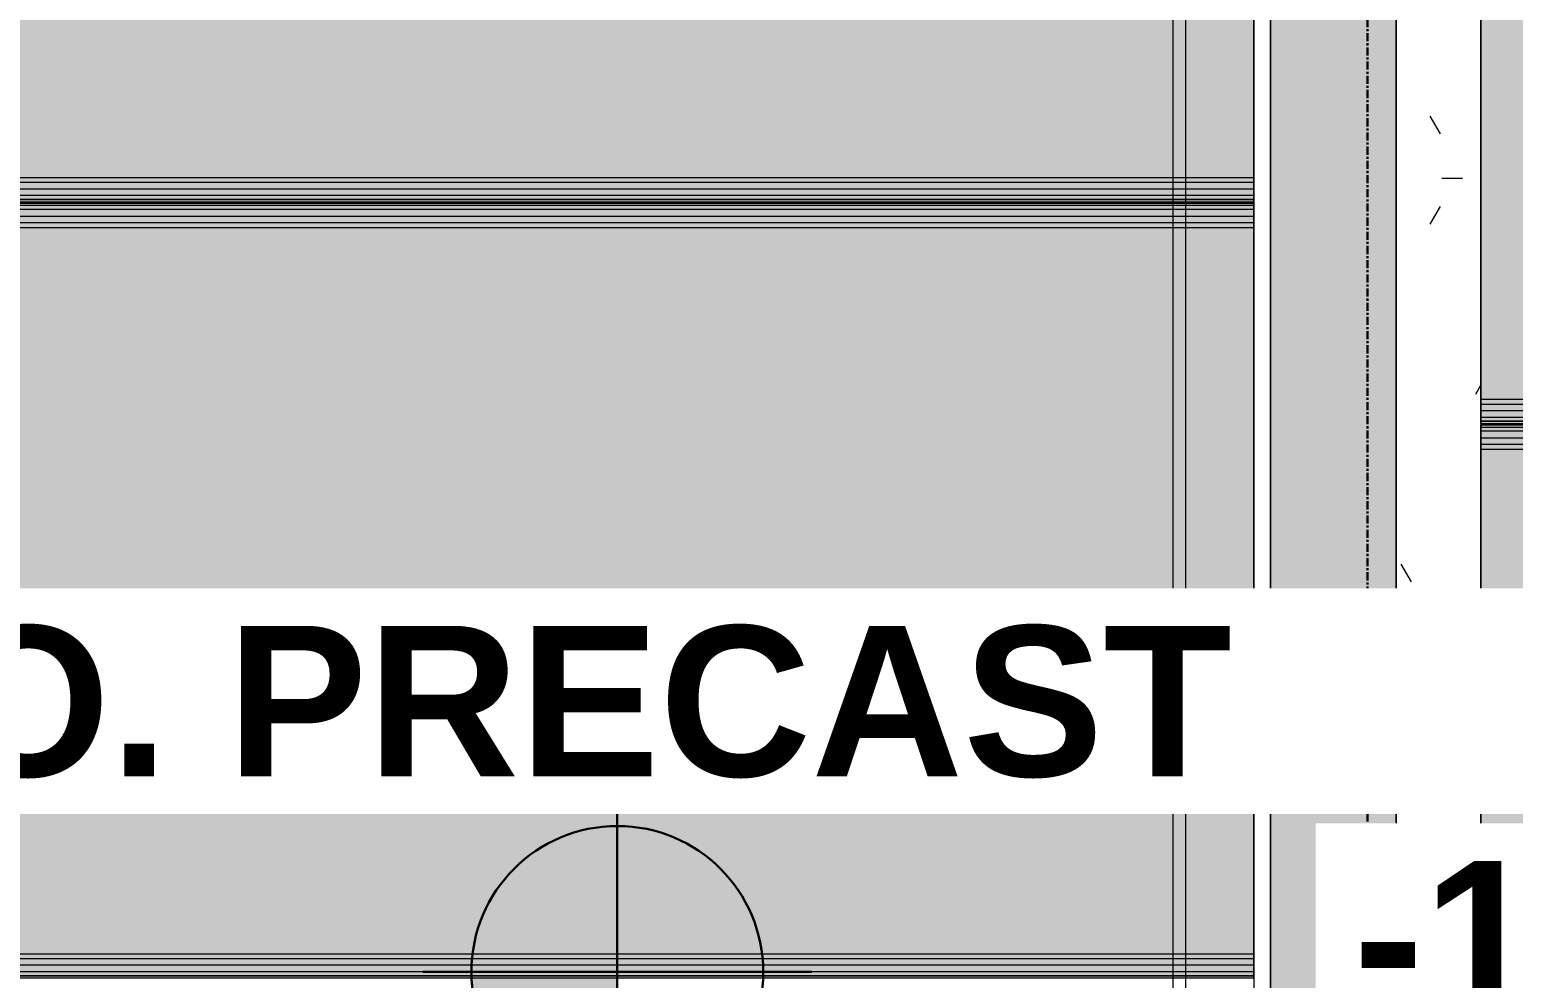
# Model space of a CAD drawing. Header units: inches. Extents: x -15746 to 650, y -81 to 12338.
# Drawn here: x -3563.8 to -3472.3, y 10871.6 to 10930.1 of the extents above; entities that cross this region are included whole.
import ezdxf

# ---------------------------------------------------------------- set-up
doc = ezdxf.new("R2010")
doc.units = ezdxf.units.IN
doc.header["$MEASUREMENT"] = 0
doc.linetypes.add('Grid Line 1_2_', pattern=[0.8749999999999999, 0.4999999999999999, -0.125, 0.125, -0.125])
for name, color, linetype, lineweight in [('G-ANNO-DIMS', 111, 'Continuous', 9), ('I-WALL', 2, 'Continuous', 13), ('S-BEAM', 12, 'Continuous', 9), ('S-GRID', 1, 'Continuous', 9)]:
    doc.layers.add(name, color=color, linetype=linetype, lineweight=lineweight)
doc.styles.add('Arial_B', font='arialbd.ttf', dxfattribs={"height": 9.285714285714281})

# ---------------------------------------------------------------- blocks, each defined once
blk = doc.blocks.new('CTR - 1st Phase - Common Walls_rvt-1-FRAMING PLAN - 1ST FLOOR')
at = {"layer": 'I-WALL', "lineweight": 5, "transparency": 33554585}
h = blk.add_hatch(color=8, dxfattribs=at)
h.paths.add_polyline_path([(-3487.29873667972, 10715.53939610478), (-3479.923736679712, 10715.53939610478), (-3479.923736679712, 10726.40792763257), (-3479.548736679717, 10726.40792763257), (-3479.548736679717, 10831.18939611054), (-3487.29873667972, 10831.18939611054), (-3487.29873667972, 10727.83218945227)], flags=0)
h.paths.add_polyline_path([(-3486.987820294598, 10847.18939611055), (-3479.548736679717, 10847.18939611055), (-3479.548736679717, 10949.97086458841), (-3479.923736679712, 10949.97086458841), (-3479.923736679712, 10960.8393961162), (-3487.29873667972, 10960.8393961162), (-3487.29873667972, 10847.18939611055)], flags=0)
at = {"layer": 'I-WALL', "color": 253}
for p, q in [((-3487.298736679715, 10847.18939611053), (-3487.298736679713, 10960.83939611619)), ((-3479.548736679713, 10949.9708645884), (-3479.548736679716, 10847.18939611053))]:
    blk.add_line(p, q, dxfattribs=at)
at = {"layer": 'I-WALL', "color": 9}
for p, q in [((-3487.298736679713, 10960.83939611619), (-3487.298736679715, 10847.18939611053)), ((-3479.548736679716, 10847.18939611053), (-3479.548736679713, 10960.83939611619))]:
    blk.add_line(p, q, dxfattribs=at)
blk = doc.blocks.new('034100 - Precast Structural Concrete - Solid Plank - 12_-V44-FRAMING PLAN - 1ST FLOOR')
at = {"layer": 'S-BEAM', "transparency": 33554483}
for points in [[(5.000000000004575, 23.89961165501495), (5.030642569181509e-12, 23.89961165501495), (5.030642569181509e-12, 23.52425619278028), (5.000000000004575, 23.52425619278028)], [(330.9999999999945, 23.89961165501358), (5.000000000004575, 23.89961165501495), (5.000000000004575, 23.52425619278028), (330.9999999999945, 23.52425619277892)], [(5.000000000004575, 23.09448818896498), (5.030642569181509e-12, 23.09448818896498), (5.030642569181509e-12, 22.70078740156145), (5.000000000004575, 22.70078740156145)], [(330.9999999999945, 23.09448818896362), (5.000000000004575, 23.09448818896498), (5.000000000004575, 22.70078740156145), (330.9999999999945, 22.70078740156009)]]:
    blk.add_hatch(color=256, dxfattribs=at).paths.add_polyline_path(points, flags=0)
h = blk.add_hatch(color=256, dxfattribs=at)
h.paths.add_polyline_path([(5.000000000004575, 23.52425619278028), (5.030642569181509e-12, 23.52425619278028), (5.030642569181509e-12, 23.09448818896498), (5.000000000004575, 23.09448818896498)], flags=0)
h.paths.add_polyline_path([(4.212598425201349, 22.70078740156145), (5.030642569181509e-12, 22.70078740156145), (4.860112312599084e-12, -17.47634474648816), (5.000000000004404, -17.47634474648816), (5.000000000004575, 22.70078740156145)], flags=0)
h = blk.add_hatch(color=256, dxfattribs=at)
h.paths.add_polyline_path([(330.9999999999945, 23.52425619277892), (5.000000000004575, 23.52425619278028), (5.000000000004575, 23.09448818896498), (330.9999999999945, 23.09448818896362)], flags=0)
h.paths.add_polyline_path([(313.5267086325583, 22.70078740156009), (5.000000000004575, 22.70078740156145), (5.000000000004404, -17.47634474648816), (16.97500000000485, -17.4763447464868), (16.97500000000477, -22.70078740158942), (330.9999999999943, -22.70078740159078), (330.9999999999945, 22.70078740156009)], flags=0)
h.paths.add_polyline_path([(16.97500000000477, -23.09448818899227), (16.97500000000477, -23.52425619280757), (330.9999999999943, -23.52425619280893), (330.9999999999943, -23.09448818899363), (43.39118578686958, -23.09448818899261)], flags=0)
at = {"layer": 'S-BEAM'}
for p, q in [((6.514815950139287e-14, 23.94094488189048), (6.029369549623953e-14, 23.89961165502785)), ((4.999999999999459, 23.94094488189075), (8.526512829121201e-14, 23.94094488189076)), ((6.514815950139287e-14, 23.76377952756006), (6.514815950139287e-14, 23.8996116550279)), ((6.029369549623953e-14, 23.89961165502785), (5.705738615955093e-14, 23.52425619279333)), ((4.999999999999416, 23.8996116550294), (4.2632564145606e-14, 23.89961165502942)), ((330.9999999999893, 23.94094488189048), (4.999999999999459, 23.94094488189075)), ((330.9999999999893, 23.89961165502787), (4.999999999999416, 23.8996116550294)), ((9.031183244854959e-14, 23.52425619279322), (7.000262350648884e-14, 23.76377952756006)), ((8.526512829121201e-14, 23.76377952756006), (4.999999999999482, 23.76377952756006)), ((4.999999999999459, 23.76377952756006), (8.526512829121201e-14, 23.76377952756006)), ((5.705738615955093e-14, 23.52425619279333), (5.705738615955093e-14, -23.52425619279272)), ((1.601338385356555e-13, 22.7007874015761), (9.031183244854959e-14, 23.52425619279322)), ((4.2632564145606e-14, 23.52425619279333), (4.99999999999944, 23.52425619279333)), ((1.78963274676855e-13, 22.70078740157626), (1.771244625536931e-13, 23.09448818897777)), ((1.641792252066174e-13, 23.09448818897777), (1.601338385356555e-13, 22.7007874015761)), ((4.999999999999544, 23.09448818897777), (1.70530256582424e-13, 23.09448818897777)), ((4.999999999999544, 23.09448818897934), (1.70530256582424e-13, 23.09448818897937)), ((4.999999999999482, 23.76377952756006), (330.9999999999893, 23.76377952756006)), ((330.9999999999893, 23.76377952756006), (4.999999999999459, 23.76377952756006)), ((4.99999999999944, 23.52425619279333), (330.9999999999893, 23.52425619279333)), ((330.9999999999893, 23.09448818897777), (4.999999999999544, 23.09448818897777)), ((330.9999999999893, 23.09448818897779), (4.999999999999544, 23.09448818897934)), ((1.80360771890459e-13, 22.4015748031509), (1.78963274676855e-13, 22.70078740157626)), ((4.999999999999544, 22.70078740157573), (1.70530256582424e-13, 22.70078740157572)), ((1.80360771890459e-13, -22.4015748031509), (1.80360771890459e-13, 22.4015748031509)), ((4.999999999999544, 22.40157480314971), (1.70530256582424e-13, 22.4015748031497)), ((330.9999999999892, 22.7007874015761), (4.999999999999544, 22.70078740157573)), ((330.9999999999892, 22.40157480315089), (4.999999999999544, 22.40157480314971))]:
    blk.add_line(p, q, dxfattribs=at)
blk = doc.blocks.new('034100 - Precast Structural Concrete - Solid Plank - 12_-V42-FRAMING PLAN - 1ST FLOOR')
at = {"layer": 'S-BEAM', "transparency": 33554483}
for points in [[(4.212598425202116, 23.89961165501768), (5.030642569181509e-12, 23.89961165501768), (5.030642569181509e-12, 23.52425619278301), (5.000000000005342, 23.52425619278301), (5.000000000005342, 23.89961165501768)], [(43.3911857868706, 23.89961165501733), (5.000000000005342, 23.89961165501768), (5.000000000005342, 23.52425619278301), (330.9999999999953, 23.52425619278062), (330.9999999999953, 23.89961165501529), (313.526708632559, 23.89961165501563)], [(4.212598425202116, 23.09448818896771), (5.030642569181509e-12, 23.09448818896771), (5.030642569181509e-12, 22.70078740156384), (5.000000000005342, 22.70078740156384), (5.000000000005342, 23.09448818896771)], [(313.526708632559, 23.09448818896567), (5.000000000005342, 23.09448818896771), (5.000000000005342, 22.70078740156384), (330.9999999999953, 22.70078740156145), (330.9999999999953, 23.09448818896533), (330.4101788104145, 23.09448818896533)], [(4.21259842520186, -22.70078740158669), (4.774847184307872e-12, -22.70078740158669), (4.774847184307872e-12, -23.09448818899022), (5.000000000005087, -23.09448818899022), (5.000000000005087, -22.70078740158669)], [(313.5267086325588, -22.70078740158874), (5.000000000005087, -22.70078740158669), (5.000000000005087, -23.09448818899022), (330.9999999999951, -23.09448818899261), (330.9999999999951, -22.70078740158908)], [(4.21259842520186, -23.52425619280552), (4.774847184307872e-12, -23.52425619280552), (4.774847184307872e-12, -23.89961165504053), (5.000000000005087, -23.89961165504053), (5.000000000005087, -23.52425619280552)], [(330.9999999999951, -23.52425619280791), (5.000000000005087, -23.52425619280552), (5.000000000005087, -23.89961165504053), (330.9999999999951, -23.89961165504291)], [(4.774847184307872e-12, -23.89961165504053), (4.774847184307872e-12, -23.94094488190308), (4.21259842520186, -23.89961165504053)], [(5.000000000005087, -23.89961165504053), (5.000000000005087, -23.94094488190308), (43.39118578687034, -23.89961165504087)]]:
    blk.add_hatch(color=256, dxfattribs=at).paths.add_polyline_path(points, flags=0)
h = blk.add_hatch(color=256, dxfattribs=at)
h.paths.add_polyline_path([(5.030642569181509e-12, 23.52425619278301), (5.030642569181509e-12, 23.09448818896771), (5.000000000005342, 23.09448818896771), (5.000000000005342, 23.52425619278301), (4.212598425202116, 23.52425619278301)], flags=0)
h.paths.add_polyline_path([(5.000000000005342, 22.70078740156384), (5.030642569181509e-12, 22.70078740156384), (4.774847184307872e-12, -22.70078740158669), (5.000000000005087, -22.70078740158669), (5.000000000005257, 3.028857213666015)], flags=0)
h.paths.add_polyline_path([(4.21259842520186, -23.09448818899022), (4.774847184307872e-12, -23.09448818899022), (4.774847184307872e-12, -23.52425619280552), (5.000000000005087, -23.52425619280552), (5.000000000005087, -23.09448818899022)], flags=0)
h = blk.add_hatch(color=256, dxfattribs=at)
h.paths.add_polyline_path([(43.3911857868706, 23.52425619278267), (5.000000000005342, 23.52425619278301), (5.000000000005342, 23.09448818896771), (330.9999999999953, 23.09448818896533), (330.9999999999953, 23.52425619278062), (313.526708632559, 23.52425619278096)], flags=0)
h.paths.add_polyline_path([(330.9999999999953, 22.70078740156145), (5.000000000005342, 22.70078740156384), (5.000000000005087, -22.70078740158669), (330.9999999999951, -22.70078740158908), (330.9999999999952, 13.79269681559003)], flags=0)
h.paths.add_polyline_path([(43.39118578687034, -23.09448818899056), (5.000000000005087, -23.09448818899022), (5.000000000005087, -23.52425619280552), (330.9999999999951, -23.52425619280791), (330.9999999999951, -23.09448818899261), (313.5267086325588, -23.09448818899227)], flags=0)
at = {"layer": 'S-BEAM'}
for p, q in [((6.514815950139287e-14, 23.94094488189048), (6.029369549623953e-14, 23.89961165502785)), ((6.514815950139287e-14, 23.76377952756006), (6.514815950139287e-14, 23.8996116550279)), ((6.029369549623953e-14, 23.89961165502785), (5.705738615955093e-14, 23.52425619279333)), ((5.000000000000099, 23.8996116550294), (4.2632564145606e-14, 23.89961165502942)), ((330.9999999999899, 23.89961165502787), (5.000000000000099, 23.8996116550294)), ((9.031183244854959e-14, 23.52425619279322), (7.000262350648884e-14, 23.76377952756006)), ((8.526512829121201e-14, 23.76377952756006), (4.999999999999975, 23.76377952756006)), ((5.000000000000013, 23.76377952756006), (8.526512829121201e-14, 23.76377952756006)), ((5.705738615955093e-14, 23.52425619279333), (5.705738615955093e-14, -23.52425619279272)), ((1.601338385356555e-13, 22.7007874015761), (9.031183244854959e-14, 23.52425619279322)), ((4.2632564145606e-14, 23.52425619279333), (5.000000000000082, 23.52425619279333)), ((1.78963274676855e-13, 22.70078740157626), (1.771244625536931e-13, 23.09448818897777)), ((1.641792252066174e-13, 23.09448818897777), (1.601338385356555e-13, 22.7007874015761)), ((5.000000000000099, 23.09448818897777), (1.70530256582424e-13, 23.09448818897777)), ((5.000000000000099, 23.09448818897934), (1.70530256582424e-13, 23.09448818897937)), ((4.999999999999975, 23.76377952756006), (330.9999999999899, 23.76377952756006)), ((330.9999999999899, 23.76377952756006), (5.000000000000013, 23.76377952756006)), ((5.000000000000082, 23.52425619279333), (330.9999999999899, 23.52425619279333)), ((330.9999999999899, 23.09448818897777), (5.000000000000099, 23.09448818897777)), ((330.9999999999899, 23.09448818897779), (5.000000000000099, 23.09448818897934)), ((1.80360771890459e-13, 22.4015748031509), (1.78963274676855e-13, 22.70078740157626)), ((5.000000000000099, 22.70078740157573), (1.70530256582424e-13, 22.70078740157572)), ((1.80360771890459e-13, -22.4015748031509), (1.80360771890459e-13, 22.4015748031509)), ((5.000000000000099, 22.40157480314971), (1.70530256582424e-13, 22.4015748031497)), ((330.9999999999899, 22.7007874015761), (5.000000000000099, 22.70078740157573)), ((330.9999999999899, 22.40157480315089), (5.000000000000099, 22.40157480314971)), ((1.789632746768475e-13, -22.70078740157792), (1.80360771890459e-13, -22.4015748031509)), ((4.999999999999758, -22.4015748031509), (1.70530256582424e-13, -22.4015748031509)), ((9.031183244859896e-14, -23.52425619279279), (1.601338385356555e-13, -22.7007874015763)), ((1.601338385356555e-13, -22.7007874015763), (1.641792252066174e-13, -23.0944881889779)), ((1.771244625536931e-13, -23.0944881889779), (1.789632746768475e-13, -22.70078740157792)), ((4.999999999999758, -22.70078740157787), (1.70530256582424e-13, -22.70078740157789)), ((330.9999999999896, -22.4015748031509), (4.999999999999758, -22.4015748031509)), ((330.9999999999896, -22.70078740157632), (4.999999999999758, -22.70078740157787)), ((4.999999999999758, -23.0944881889779), (1.70530256582424e-13, -23.0944881889779)), ((4.999999999999758, -23.09448818897672), (1.70530256582424e-13, -23.09448818897669)), ((5.705738615955093e-14, -23.52425619279272), (6.029369549623953e-14, -23.89961165502787)), ((7.000262350649038e-14, -23.76377952756019), (9.031183244849038e-14, -23.52425619279407)), ((4.999999999999758, -23.52425619279427), (4.2632564145606e-14, -23.52425619279429)), ((6.514815950139287e-14, -23.89961165502789), (6.514815950139287e-14, -23.76377952756019)), ((4.999999999999672, -23.76377952756019), (8.526512829121201e-14, -23.76377952756019)), ((4.999999999999672, -23.76377952755981), (8.526512829121201e-14, -23.76377952755981)), ((330.9999999999896, -23.0944881889779), (4.999999999999758, -23.0944881889779)), ((330.9999999999896, -23.09448818897789), (4.999999999999758, -23.09448818897672)), ((330.9999999999896, -23.52425619279273), (4.999999999999758, -23.52425619279427)), ((330.9999999999896, -23.76377952756019), (4.999999999999672, -23.76377952756019)), ((330.9999999999896, -23.76377952756018), (4.999999999999672, -23.76377952755981)), ((6.029369549623953e-14, -23.89961165502787), (6.514815950139287e-14, -23.94094488189053)), ((4.999999999999758, -23.89961165502814), (4.2632564145606e-14, -23.89961165502815)), ((4.999999999999672, -23.94094488189053), (8.526512829121201e-14, -23.94094488189053)), ((330.9999999999896, -23.89961165502787), (4.999999999999758, -23.89961165502814)), ((330.9999999999896, -23.94094488189053), (4.999999999999672, -23.94094488189053))]:
    blk.add_line(p, q, dxfattribs=at)
blk = doc.blocks.new('034100 - Precast Structural Concrete - Solid Plank - 12_-V140-FRAMING PLAN - 1ST FLOOR')
at = {"layer": 'S-BEAM', "transparency": 33554483}
h = blk.add_hatch(color=256, dxfattribs=at)
h.paths.add_polyline_path([(4.999999999995963, 23.52425619280757), (4.999999999995963, 23.89961165504223), (-6.139089236967265e-12, 23.89961165504223), (-6.139089236967265e-12, 23.52425619280757), (4.212598425192652, 23.52425619280757)], flags=0)
h.paths.add_polyline_path([(309.9999999999948, 23.52425619280688), (309.9999999999948, 23.89961165504155), (305.9999999999957, 23.89961165504155), (305.9999999999957, 23.52425619280688), (306.787401574799, 23.52425619280688)], flags=0)
h = blk.add_hatch(color=256, dxfattribs=at)
h.paths.add_polyline_path([(4.999999999995963, -23.52425619277892), (4.999999999995963, -23.09448818896533), (-4.604316927725448e-12, -23.09448818896533), (-4.604316927725448e-12, -23.52425619277892), (4.212598425192652, -23.52425619277892)], flags=0)
h.paths.add_polyline_path([(309.9999999999968, -23.5242561927796), (309.9999999999968, -23.09448818896601), (305.9999999999957, -23.09448818896601), (305.9999999999957, -23.5242561927796), (306.787401574799, -23.5242561927796)], flags=0)
h.paths.add_polyline_path([(-4.604316927725448e-12, -22.70078740155941), (4.999999999995963, -22.70078740155941), (4.999999999995963, 22.70078740159147), (-6.139089236967265e-12, 22.70078740159147), (-4.604316927725448e-12, -13.09971052839933)], flags=0)
h.paths.add_polyline_path([(306.787401574799, -22.70078740156009), (309.9999999999968, -22.70078740156009), (309.9999999999948, 22.70078740159078), (305.9999999999957, 22.70078740159078), (305.9999999999957, -22.70078740156009)], flags=0)
h.paths.add_polyline_path([(4.999999999995963, 23.09448818899193), (4.999999999995963, 23.52425619280757), (-6.139089236967265e-12, 23.52425619280757), (-6.139089236967265e-12, 23.09448818899193), (4.212598425192652, 23.09448818899193)], flags=0)
h.paths.add_polyline_path([(309.9999999999948, 23.09448818899125), (309.9999999999948, 23.52425619280688), (305.9999999999957, 23.52425619280688), (305.9999999999957, 23.09448818899125), (306.787401574799, 23.09448818899125)], flags=0)
h = blk.add_hatch(color=256, dxfattribs=at)
h.paths.add_polyline_path([(-6.139089236967265e-12, 22.70078740159147), (4.999999999995963, 22.70078740159147), (4.999999999995963, 23.09448818899193), (-6.139089236967265e-12, 23.09448818899193)], flags=0)
h.paths.add_polyline_path([(309.9999999999948, 22.70078740159078), (309.9999999999948, 23.09448818899125), (305.9999999999957, 23.09448818899125), (305.9999999999957, 22.70078740159078), (306.787401574799, 22.70078740159078)], flags=0)
at = {"layer": 'S-BEAM'}
for p, q in [((1.077807236469989e-13, 23.94094488189053), (1.029262596418455e-13, 23.89961165502787)), ((1.27897692436818e-13, 23.94094488189053), (5.000000000000167, 23.94094488189053)), ((1.077807236469989e-13, 23.76377952756019), (1.077807236469989e-13, 23.89961165502789)), ((1.029262596418455e-13, 23.89961165502787), (9.968995030515694e-14, 23.52425619279272)), ((8.526512829121201e-14, 23.89961165502817), (5.000000000000124, 23.89961165502816)), ((1.329443965940693e-13, 23.52425619279439), (1.126351876520964e-13, 23.76377952756019)), ((1.27897692436818e-13, 23.76377952756019), (5.000000000000167, 23.76377952756019)), ((1.27897692436818e-13, 23.76377952755978), (5.000000000000167, 23.76377952755978)), ((2.027664026812615e-13, 22.7007874015763), (1.32944396594205e-13, 23.52425619279279)), ((9.968995030515694e-14, 23.52425619279272), (9.968995030515694e-14, -23.52425619279333)), ((8.526512829121201e-14, 23.52425619279439), (5.000000000000124, 23.52425619279437)), ((2.21595838822452e-13, 22.70078740157824), (2.197570266992991e-13, 23.0944881889779)), ((2.068117893522234e-13, 23.0944881889779), (2.027664026812615e-13, 22.7007874015763)), ((1.70530256582424e-13, 23.0944881889779), (5.000000000000051, 23.0944881889779)), ((1.70530256582424e-13, 23.09448818897662), (5.000000000000051, 23.09448818897664)), ((2.22993336036065e-13, 22.4015748031509), (2.21595838822452e-13, 22.70078740157824)), ((1.70530256582424e-13, 22.700787401578), (5.000000000000051, 22.70078740157798)), ((2.22993336036065e-13, -22.4015748031509), (2.22993336036065e-13, 22.4015748031509)), ((1.70530256582424e-13, 22.4015748031509), (5.000000000000051, 22.4015748031509))]:
    blk.add_line(p, q, dxfattribs=at)
blk = doc.blocks.new('034100 - Precast Structural Concrete - Solid Plank - 12_-V163-FRAMING PLAN - 1ST FLOOR')
at = {"layer": 'S-BEAM', "transparency": 33554483}
h = blk.add_hatch(color=256, dxfattribs=at)
h.paths.add_polyline_path([(3.212598425200724, 23.89961165501665), (4.945377440890296e-12, 23.89961165501665), (4.945377440890296e-12, 23.5242561927813), (4.000000000004035, 23.5242561927813), (4.000000000004035, 23.89961165501665)], flags=0)
h.paths.add_polyline_path([(310.0000000000059, 23.89961165501597), (305.0000000000038, 23.89961165501597), (305.0000000000038, 23.52425619278062), (310.0000000000059, 23.52425619278062)], flags=0)
h = blk.add_hatch(color=256, dxfattribs=at)
h.paths.add_polyline_path([(305.0000000000038, 23.52425619278062), (305.0000000000038, 23.09448818896601), (310.0000000000059, 23.09448818896601), (310.0000000000059, 23.52425619278062), (305.7874015748071, 23.52425619278062)], flags=0)
h.paths.add_polyline_path([(4.000000000004035, 23.5242561927813), (4.945377440890296e-12, 23.5242561927813), (4.945377440890296e-12, 23.09448818896669), (4.000000000004035, 23.09448818896669)], flags=0)
h.paths.add_polyline_path([(4.945377440890296e-12, 22.70078740156248), (4.774847184307872e-12, -22.7007874015884), (4.000000000003864, -22.7007874015884), (4.000000000004035, 22.70078740156248), (3.212598425200724, 22.70078740156248)], flags=0)
h.paths.add_polyline_path([(310.0000000000059, 22.70078740156179), (305.0000000000038, 22.70078740156179), (305.0000000000036, -22.70078740158908), (310.0000000000057, -22.70078740158908), (310.0000000000059, 17.92624188447939)], flags=0)
h.paths.add_polyline_path([(4.774847184307872e-12, -23.09448818899056), (4.774847184307872e-12, -23.52425619280586), (4.000000000003864, -23.52425619280586), (4.000000000003864, -23.09448818899056), (3.212598425200553, -23.09448818899056)], flags=0)
h.paths.add_polyline_path([(305.7874015748069, -23.09448818899125), (305.0000000000036, -23.09448818899125), (305.0000000000036, -23.52425619280654), (310.0000000000057, -23.52425619280654), (310.0000000000057, -23.09448818899125)], flags=0)
h = blk.add_hatch(color=256, dxfattribs=at)
h.paths.add_polyline_path([(305.0000000000038, 23.09448818896601), (305.0000000000038, 22.70078740156179), (310.0000000000059, 22.70078740156179), (310.0000000000059, 23.09448818896601), (305.7874015748071, 23.09448818896601)], flags=0)
h.paths.add_polyline_path([(4.945377440890296e-12, 23.09448818896669), (4.945377440890296e-12, 22.70078740156248), (4.000000000004035, 22.70078740156248), (4.000000000004035, 23.09448818896669), (3.212598425200724, 23.09448818896669)], flags=0)
at = {"layer": 'S-BEAM'}
for p, q in [((310.0000000000005, 23.94094488189048), (304.9999999999991, 23.94094488189049)), ((310.0000000000005, 23.89961165502785), (304.9999999999991, 23.89961165502788)), ((310.0000000000005, 23.89961165502785), (310.0000000000005, 23.94094488189048)), ((310.0000000000005, 23.52425619279333), (310.0000000000005, 23.89961165502785)), ((310.0000000000005, 23.8996116550275), (310.0000000000005, 23.76377952756006)), ((304.9999999999991, 23.76377952756006), (310.0000000000005, 23.76377952756006)), ((310.0000000000005, 23.76377952756006), (304.9999999999991, 23.76377952756006)), ((304.9999999999991, 23.52425619279333), (310.0000000000005, 23.52425619279333)), ((310.0000000000005, 23.09448818897777), (304.9999999999991, 23.09448818897777)), ((310.0000000000005, 23.09448818897777), (304.9999999999991, 23.0944881889778)), ((310.0000000000005, 23.76377952756006), (310.0000000000005, 23.52425619279329)), ((310.0000000000005, 23.52425619279169), (310.0000000000006, 22.7007874015761)), ((310.0000000000005, -23.52425619279272), (310.0000000000005, 23.52425619279333)), ((310.0000000000006, 22.7007874015761), (310.0000000000006, 23.09448818897777)), ((310.0000000000006, 23.09448818897777), (310.0000000000006, 22.70078740157448)), ((310.0000000000005, 22.7007874015761), (304.9999999999991, 22.7007874015761)), ((310.0000000000005, 22.4015748031509), (304.9999999999991, 22.40157480315088)), ((310.0000000000006, 22.70078740157448), (310.0000000000006, 22.4015748031509)), ((310.0000000000006, 22.4015748031509), (310.0000000000006, -22.4015748031509))]:
    blk.add_line(p, q, dxfattribs=at)
blk = doc.blocks.new('034100 - Precast Structural Concrete - Inverted Tee - IT 24IT36 _18_F _ 11_B SHELF_-1872159-FRAMING PLAN - 1ST FLOOR')
at = {"layer": 'S-BEAM'}
h = blk.add_hatch(dxfattribs=at)
h.set_pattern_fill('FP_29', color=256, style=0, pattern_type=2)
h.set_pattern_definition([(270, (-11013.189, -3481.324), (7.680000000000001, -30.72), [1.267, -21.773, 1.267, -21.773, -122.88]), (270, (-11013.189, -3481.324), (7.680000000000001, -30.72), [-46.08, 1.267, -44.813, 1.267, -21.773, -53.76]), (270, (-11013.189, -3481.324), (7.680000000000001, -30.72), [-115.2, 1.267, -14.093, 1.267, -37.133]), (29.99999999999999, (-11009.349, -3492.844), (22.76430040425796, 22.01107510106448), [1.267, -21.773, 1.267, -21.773, -122.88]), (29.99999999999999, (-11009.349, -3492.844), (22.76430040425796, 22.01107510106448), [-46.08, 1.267, -44.813, 1.267, -21.773, -53.76]), (29.99999999999999, (-11009.349, -3492.844), (22.76430040425796, 22.01107510106448), [-115.2, 1.267, -14.093, 1.267, -37.133]), (150, (-10993.989, -3496.684), (-30.44430040425796, 8.708924898935509), [1.267, -21.773, 1.267, -21.773, -122.88]), (150, (-10993.989, -3496.684), (-30.44430040425796, 8.708924898935509), [-46.08, 1.267, -44.813, 1.267, -21.773, -53.76]), (150, (-10993.989, -3496.684), (-30.44430040425796, 8.708924898935509), [-115.2, 1.267, -14.093, 1.267, -37.133])])
h.paths.add_polyline_path([(-174.0157480314844, -7.999999999996986), (-174.0157480314844, -10.00000000000045), (-155.3275590551385, -10.00000000000045), (-155.286225828277, -6.99999999999585), (108.9999999999953, -6.999999999994997), (108.9999999999953, -1.774999999980309), (12.62499999988381, -1.77499999998048), (12.62499999988381, 7.000000000004035), (-44.59999999432886, 7.000000000004717), (-44.59999999432886, -1.774999999989688), (-44.97499999504645, -1.774999999989688), (-44.97499999504645, -2.025000000000375), (-63.21853152212281, -2.025000000000375), (-63.21853152212281, -1.774999999989688), (-165.9999999999895, -1.774999999989859), (-165.9999999999895, -7.999999999996986), (-166.0787401574695, -7.999999999996986)], flags=0)
h.paths.add_polyline_path([(-165.9999999999895, 6.84229307429561), (-165.9999999999895, 5.975000000012385), (-52.34999999432966, 5.975000000012556), (-52.34999999432966, 7.000000000004717), (-165.9999999999895, 7.000000000004547)], flags=0)
h.paths.add_polyline_path([(20.37499999988597, 7.00000000000412), (20.37499999988597, 5.975000000017842), (108.7499999999949, 5.975000000017928), (108.7152542372834, 7.000000000004206), (35.78331131089646, 7.00000000000412)], flags=0)
h.paths.add_polyline_path([(117.2499999999984, 5.975000000017928), (166.000000000009, 5.975000000016137), (166.000000000009, 7.000000000004291), (117.2499999999984, 7.000000000004206)], flags=0)
h.paths.add_polyline_path([(117.4999999999961, -6.999999999995679), (166.000000000009, -6.999999999995679), (166.000000000009, -1.774999999983549), (117.4999999999961, -1.774999999983549)], flags=0)
for p, q in [((173.996062992126, 11.99999999999989), (-174.0157480314969, 11.99999999999989)), ((173.996062992126, 11.99999999999989), (-174.0157480314969, 11.99999999999989)), ((173.996062992126, 11.21259842519654), (-174.0157480314969, 11.21259842519654)), ((165.9999999999972, 7.000000000000116), (-166.0049212598446, 7.000000000000116)), ((-141.6078461596275, 7.000000000000116), (-141.2324906973927, 7.000000000000116)), ((-141.2324906973927, 7.000000000000116), (-140.8027226935789, 7.000000000000116)), ((-140.8027226935789, 7.000000000000116), (-140.4090219061758, 7.000000000000116)), ((-140.4090219061758, 7.000000000000116), (-95.0074471030217, 7.000000000000116)), ((-95.0074471030217, 7.000000000000116), (-94.61374631562175, 7.000000000000116)), ((-94.61374631562175, 7.000000000000116), (-94.18397831180667, 7.000000000000116)), ((-94.18397831180539, 7.000000000000116), (-93.80862284957162, 7.000000000000116)), ((-93.7259563958438, 7.000000000000116), (-93.35060093360907, 7.000000000000116)), ((-93.35060093360907, 7.000000000000116), (-92.92083292979528, 7.000000000000116)), ((-92.92083292979528, 7.000000000000116), (-92.52713214239212, 7.000000000000116)), ((-92.52713214239212, 7.000000000000116), (-47.12555733923804, 7.000000000000116)), ((166.0049212598387, -6.999999999999839), (-166.0000000000018, -6.999999999999839)), ((-108.6858267716819, -6.999999999999839), (-154.0874015748363, -6.999999999999839)), ((-108.2921259842823, -6.999999999999839), (-108.6858267716819, -6.999999999999839)), ((-107.8623579804672, -6.999999999999839), (-108.2921259842823, -6.999999999999839)), ((-107.4870025182322, -6.999999999999839), (-107.8623579804656, -6.999999999999839)), ((-107.0289806022693, -6.999999999999839), (-107.4043360645034, -6.999999999999839)), ((-106.5992125984536, -6.999999999999839), (-107.0289806022677, -6.999999999999839)), ((-106.2055118110504, -6.999999999999839), (-106.5992125984536, -6.999999999999839)), ((-60.80393700789954, -6.999999999999839), (-106.2055118110504, -6.999999999999839))]:
    blk.add_line(p, q, dxfattribs=at)
blk = doc.blocks.new('Spot Elevations - Spot Elevation - Target Filled-1738873-FRAMING PLAN - 1ST FLOOR')
at = {"layer": 'G-ANNO-DIMS'}
h = blk.add_hatch(color=256, dxfattribs=at)
edge = h.paths.add_edge_path(flags=0)
edge.add_line((1.249000902703301e-16, 0), (-0.09374999999999985, 0))
edge.add_arc((5.724587470723462e-16, -3.434752482434078e-16), 0.09375000000000037, 90.00000000000063, 180.0000000000002, ccw=False)
edge.add_line((1.249000902703301e-16, 0.09375000000000007), (1.249000902703301e-16, 0))
h = blk.add_hatch(color=256, dxfattribs=at)
edge = h.paths.add_edge_path(flags=0)
edge.add_line((1.249000902703301e-16, 0), (0.09375000000000029, 0))
edge.add_arc((2.289834988289385e-16, 6.245004513516504e-17), 0.09374999999999996, 269.99999999999955, 359.99999999999966, ccw=False)
edge.add_line((1.249000902703301e-16, -0.09375), (1.249000902703301e-16, 0))
at = {"layer": 'G-ANNO-DIMS', "lineweight": 30}
for p, q in [((-2.706168622523819e-16, 0.1243846875261664), (-2.706168622523819e-16, -0.125)), ((1.249000902703301e-16, 0), (1.249000902703301e-16, 0.09375000000000007)), ((0.1250000000000001, 7.067913962433002e-16), (-0.1249999999999998, 7.067913962433002e-16)), ((-0.09374999999999985, 0), (1.249000902703301e-16, 0)), ((1.249000902703301e-16, 0), (1.249000902703301e-16, -0.09375)), ((0.09375000000000029, 0), (1.249000902703301e-16, 0))]:
    blk.add_line(p, q, dxfattribs=at)
blk.add_circle((1.249000902703301e-16, 0), 0.09375000000000007, dxfattribs=at)
for centre, radius, start, end in [((5.724587470723462e-16, -3.434752482434078e-16), 0.09375000000000037, 90.00000000000026, 179.9999999999999), ((2.289834988289385e-16, 6.245004513516504e-17), 0.09374999999999996, 269.9999999999992, 359.9999999999993)]:
    blk.add_arc(centre, radius, start, end, dxfattribs=at)

msp = doc.modelspace()

# ---------------------------------------------------------------- linework, layer by layer
at = {"layer": 'S-GRID', "linetype": 'Grid Line 1_2_', "lineweight": 30}
msp.add_line((-3481.323736679716, 9772.610295093407), (-3481.323736679695, 12288.55504933348), dxfattribs=at)

# ---------------------------------------------------------------- block references
at = {"lineweight": 5}
msp.add_blockref('CTR - 1st Phase - Common Walls_rvt-1-FRAMING PLAN - 1ST FLOOR', (0, 0), dxfattribs=at)
at = {"layer": 'G-ANNO-DIMS', "lineweight": 30, "extrusion": (0, 0, -1), "xscale": 95.99999999999994, "yscale": 95.99999999999994, "zscale": 95.99999999999994}
msp.add_blockref('Spot Elevations - Spot Elevation - Target Filled-1738873-FRAMING PLAN - 1ST FLOOR', (3527.589466267814, 10871.95690541313), dxfattribs=at)
at = {"layer": 'S-BEAM'}
for name, p, rotation in [('034100 - Precast Structural Concrete - Inverted Tee - IT 24IT36 _18_F _ 11_B SHELF_-1872159-FRAMING PLAN - 1ST FLOOR', (-3481.323736679708, 11013.18939611053), 89.99999999999991), ('034100 - Precast Structural Concrete - Solid Plank - 12_-V44-FRAMING PLAN - 1ST FLOOR', (-3488.323736679708, 10943.36305136972), 180), ('034100 - Precast Structural Concrete - Solid Plank - 12_-V163-FRAMING PLAN - 1ST FLOOR', (-3164.323736679708, 10929.68467170106), 180), ('034100 - Precast Structural Concrete - Solid Plank - 12_-V42-FRAMING PLAN - 1ST FLOOR', (-3488.323736679708, 10895.48116160593), 180)]:
    msp.add_blockref(name, p, dxfattribs=dict(at, rotation=rotation))
msp.add_blockref('034100 - Precast Structural Concrete - Solid Plank - 12_-V140-FRAMING PLAN - 1ST FLOOR', (-3474.323736679708, 10881.80278193727), dxfattribs=at)

# ---------------------------------------------------------------- next in the draw order: texts
at = {"layer": 'G-ANNO-DIMS', "char_height": 9.285714285714281, "attachment_point": 1, "line_spacing_factor": 0.9417779076525878, "style": 'Arial_B', "bg_fill": 3, "box_fill_scale": 1.25, "bg_fill_color": 256, "bg_fill_true_color": 13158600, "bg_fill_transparency": 0}
for s, insert, width in [('-1\' - 3" - B.O. PRECAST', (-3632.961058807271, 10893.30339789873), 166.4918220946915), ('-1\' - 10" - B.O. PRECAST', (-3482.193411943867, 10878.79164085187), 174.8659971305595)]:
    msp.add_mtext(s, dxfattribs=dict(at, insert=insert, width=width))

doc.saveas('drawing.dxf')
